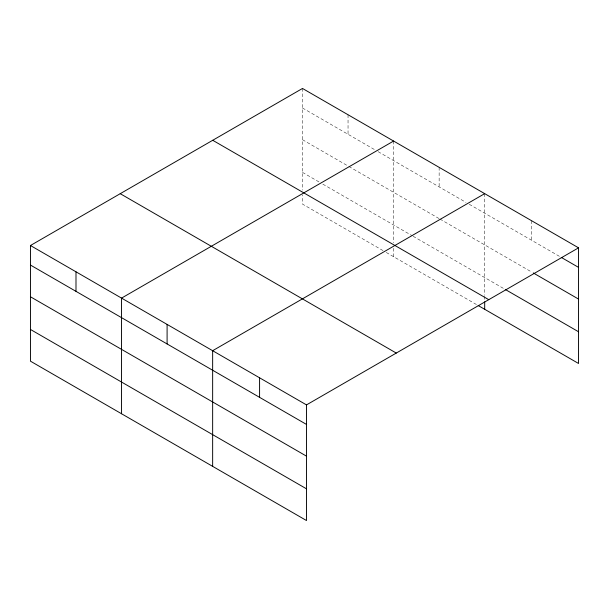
<?xml version="1.0" encoding="UTF-8"?>
<svg xmlns="http://www.w3.org/2000/svg" width="609" height="609" viewBox="0 0 609 609"><rect width="100%" height="100%" fill="white"/><g stroke="black" fill="none" stroke-linecap="round" stroke-linejoin="round"><path stroke-width="0.46" stroke-dasharray="3.04 2.28" d="M302.498 107.999L374.885 149.791M378.136 151.671L465.984 202.386M469.234 204.266L559.61 256.442M302.498 139.712L348.043 166.006M348.858 166.478L439.142 218.601M439.957 219.073L531.619 271.995M302.498 172.385L319.573 182.251M322.831 184.131L412.301 235.782M413.115 236.254L504.45 288.986M383.023 250.596L302.498 204.106L302.498 194.773M386.273 252.469L476.558 304.599M531.619 220.74L531.619 240.281M484.688 193.647L484.688 295.304M484.688 296.233L484.688 300.899M439.142 167.346L439.142 186.887M393.597 141.052L393.597 242.709M393.597 248.305L393.597 256.701M348.043 114.751L348.043 134.292M302.498 88.457L302.498 190.115"/><path stroke-width="0.91" d="M578.55 247.833L302.498 88.457L30.45 245.518L30.45 361.167L306.502 520.543L306.502 404.894L578.55 247.833L578.55 363.482L478.187 305.535M393.597 141.052L121.549 298.113L121.549 413.762M484.688 193.647L212.648 350.708L212.648 466.357M561.262 257.394L578.55 267.374M533.271 272.946L578.55 299.088M505.272 289.458L578.55 331.768M212.724 140.283L488.776 299.666M120.224 193.685L396.276 353.068M30.45 245.518L306.502 404.894M30.45 265.06L306.502 424.435M30.45 296.773L306.502 456.156M30.45 329.454L306.502 488.829M484.688 301.828L484.688 309.296M259.579 377.801L259.579 397.342M167.094 324.407L167.094 343.948M75.996 271.812L75.996 291.353"/></g></svg>
